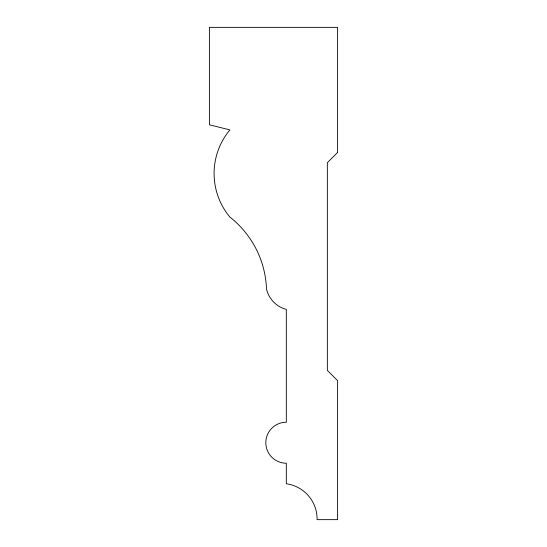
<?xml version="1.0" encoding="UTF-8"?>
<svg xmlns="http://www.w3.org/2000/svg" width="547" height="547" viewBox="0 0 547 547"><rect width="100%" height="100%" fill="white"/><g stroke="black" fill="none" stroke-linecap="round" stroke-linejoin="round"><path stroke-width="0.82" d="M337.602 152.435L327.345 162.691L327.345 370.381L337.602 380.637L337.602 519.65L317.089 519.65A35.582 35.582 0 0 0 286.32 483.753L286.32 463.241A20.512 20.512 0 0 1 265.808 442.728A20.512 20.512 0 0 1 286.32 422.216L286.32 309.397A27.282 27.282 0 0 1 266.485 288.884A95.725 95.725 0 0 0 229.911 217.091A67.958 67.958 0 0 1 229.911 129.912L209.398 124.784L209.398 27.35L337.602 27.35L337.602 152.435"/></g></svg>
